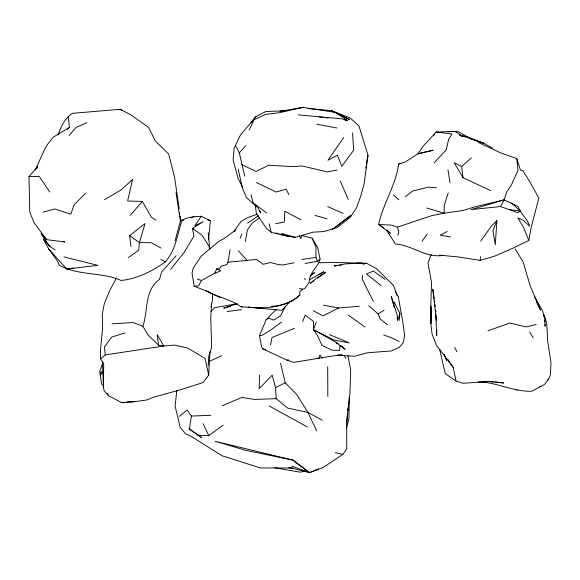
<?xml version="1.0" encoding="UTF-8"?>
<svg xmlns="http://www.w3.org/2000/svg" width="580" height="580" viewBox="0 0 580 580"><rect width="100%" height="100%" fill="white"/><g stroke="black" fill="none" stroke-linecap="round" stroke-linejoin="round"><path stroke-width="0.87" d="M305.102 263.45L317.405 261.377L315.948 257.389L315.969 247.036L312.113 238.119L301.912 235.524L300.752 238.67L299.244 235.56M209.96 351.465L208.706 375.079L203.058 382.561L180.199 389.854L153.569 397.249L146.501 400.055L134.002 401.715L121.525 402.6L108.598 395.72L104.081 390.615L103.45 387.208L103.711 363.711L100.601 358.882L100.456 350.095L102.624 327.888L102.261 314.251L104.306 303.681L109.765 290.609L116.37 278.081M436.762 329.512L436.697 335.53L435.776 314.179M349.254 397.148L348.979 418.608L346.456 428.178M259.434 375.064L259.202 388.643L272.172 375.166L275.543 387.643L276.174 398.67L287.745 408.117L307.958 412.467L322.19 420.174M340.192 345.484L339.561 350.392L332.159 350.219L321.885 345.332L317.84 336.146L313.388 329.679L313.548 321.45L305.276 315.121L302.644 321.581M431.237 308.741L430.853 323.625L432.035 333.906L436.399 345.165L453.226 367.452L456.01 381.06L462.971 383.3L488.498 381.502L493.457 381.807M431.223 305.957L430.853 323.625L430.635 310.191L431.563 282.467L427.96 263.088L431.179 254.555M211.526 303.775L210.743 318.094L211.678 347.311L208.807 356.163L208.191 365.414M496.893 220.639L495.276 244.695L492.906 230.717L496.893 220.639L491.608 225.838L480.653 241.07M208.503 239.779L210.402 220.683L201.318 216.26L194.213 216.644L186.608 218.116L181.054 220.552M288.775 467.734L291.414 467.966L309.597 472.613L322.944 467.611L342.838 454.387L346.775 448.797L346.637 423.081L347.5 413.25M347.739 410.567L347.978 407.885M348.29 404.303L348.45 402.513M399.243 320.493L399.896 313.396L394.088 302.049L394.56 303.724M346.637 423.081L349.957 392.921L350.69 369.837L347.891 355.714M176.842 390.217L175.088 406.058L180.206 427.344L185.448 433.738L191.146 436.356L221.959 455.721L260.435 467.966L293.219 468.024M439.437 255.135L458.214 256.947L480.117 260.391L480.595 256.846M307.958 108.503L331.289 110.584L350.305 118.023L359.02 126.128L367.988 155.28L364.124 183.838L360.84 195.692L356.613 207.647L350.269 217.384L337.197 227.556L323.959 231.55L312.845 232.188L295.416 237.343L288.543 236.43L271.273 232.392L266.336 228.244L256.433 213.824L255.301 205.371M189.421 428.772L188.899 428.888L201.427 437.458L189.421 428.772L191.356 416.048L187.123 410.031L179.423 416.36M362.732 275.268L362.166 278.994L373.346 301.498M492.449 148.139L483.988 143.383L467.726 137.105L459.548 134.966L462.282 136.365L455.365 131.486L436.225 132.008L423.045 146.254L417.861 153.823L433.079 150.22L417.861 153.823L405.195 162.052L398.692 163.915C395.937 185.194 383.09 203.45 378.667 224.409L390.449 233.385L386.773 230.05M257.201 214.121L247.725 217.667L241.244 221.27L233.885 231.369L224.366 238.307L218.537 241.628L201.267 256.026L193.227 268.134L192.052 273.216L194.177 286.201L198.541 285.875L201.543 280.466L214.673 273.347L216.833 268.671L219.269 269.077L221.241 266.148L226.765 264.618L227.94 262.218L230.115 249.509M365.748 168.127L366.045 166.416M366.342 164.698L367.988 155.28M480.117 260.391L494.667 256.128L513.445 247.964L528.793 240.446L530.925 228.527L538.827 198.106L529.758 181.641L522.732 170.506L520.405 170.049L516.794 158.572L499.967 152.569L478.384 142.412M245.333 241.534L247.457 229.818L252.394 222.945L259.427 217.971M270.512 345.064L271.984 337.56L294.51 328.273M208.706 375.079L205.088 358.44L187.746 348.08L174.254 345.071L163.778 346.028L158.601 345.252L147.958 334.892L142.912 326.308C148.147 310.605 144.347 290.123 159.514 279.393L161.675 271.832L176.124 255.809M210.917 306.878L212.577 299.918L212.367 293.56M101.297 371.214L100.166 375.593L102.965 371.439M175.073 240.801L180.409 220.958L176.037 192.473M399.896 313.396L397.648 320.588L397.314 315.563L391.29 296.46L393.102 303.355M448.238 192.835L444.236 205.494L444.084 213.215L432.18 215.499L397.423 227.171L392.065 225.192L378.667 224.409L383.916 227.969M397.858 235.146L398.844 232.058L397.423 227.171M528.793 240.446L523.646 227.563L517.867 217.928L523.493 220.386L529.598 226.149C527.626 218.377 520.477 214.172 518.128 206.552L504.129 199.897L471.033 209.612L500.453 206.545L504.129 199.897L506.746 191.864L511.372 185.085L517.969 170.426L516.794 158.572M37.192 168.156L37.736 166.482L29 176.588L29.776 212.005L34.09 222.778L46.654 239.67L64.786 241.954L63.06 241.577M102.493 363.849L99.76 371.323L101.478 383.706L102.363 385.214M337.923 343.345L313.388 329.679L316.31 322.132M478.536 381.915C496.748 382.263 513.416 391.819 531.751 391.261L544.446 384.482L548.723 379.001L550.442 374.731L551 362.942L547.752 341.301L546.795 324.503L545.519 318.739L543.714 315.012L543.931 316.738M240.091 238.431L241.831 234.124M342.099 354.481L293.697 362.355L286.926 360.115L262.493 348.725L261.58 346.608L259.427 335.711L266.169 319.711L276.145 309.423M312.113 238.119L317.775 247.812L320.058 259.05C317.876 267.467 308.901 273.035 309.285 282.185L304.667 288.651L302.615 289.224L299.7 291.755L299.911 294.995C292.342 302.093 281.67 305.993 271.36 306.305M58.051 134.959C61.125 126.672 64.532 118.276 72.384 113.332L120.256 109.287L130.391 114.55L148.531 127.353L155.382 141.078L168.635 153.946L174.565 177.27L179.227 208.807M35.293 169.911L44.645 149.364L47.502 144.442L53.338 137.105L69.397 127.433L68.309 116.681M249.124 130.072L254.142 119.676L265.676 114.412L279.306 112.73L302.774 107.387L335.044 112.31L349.747 119.618L331.289 110.584L334.261 112.389M285.404 306.255L280.481 315.868L273.774 320.131L268.7 318.188L266.169 319.711M433.724 135.698L434.724 134.226M201.318 216.26L194.807 225.758L203.225 221.69L192.517 228.368L193.88 236.169L184.049 252.496L170.607 269.497M343.65 137.511L327.961 160.261L337.4 155.194L341.801 166.351L353.655 150.234L352.582 132.885M55.165 249.886L49.547 246.217L43.21 238.895L48.64 248.893L57.681 261.341L59.24 265.111C78.177 276.058 101.485 271.708 121.104 280.445C137.54 278.784 152.047 271.186 165.38 261.906C175.051 250.864 177.299 235.915 181.33 222.299L180.17 216.231M422.11 241.135L427.25 234.102M234.24 231.746L235.9 229.607M251.046 122.808L255.889 116.631L265.8 111.534L284.78 110.794M69.223 135.423L76.038 127.426L86.92 122.692M255.889 116.631L240.54 134.901L234.175 148.11L233.088 160.065L238.22 178.792L242.73 187.514M130.181 215.332L142.303 201.441L151.503 217.369L156.013 220.204M244.774 176.255L239.315 152.859L245.942 145.544M434.043 162.915L446.209 149.807L448.688 139.135L451.987 134.031L436.225 132.008M289.565 302.086L281.923 310.293L248.356 307.19C266.06 308.886 286.165 307.632 299.911 294.995M85.601 193.14L74.109 204.863L70.782 214.165L54.904 208.967L43.123 212.186M67.505 129.347L69.397 127.433M211.004 311.344L214.832 307.668L236.198 303.833M547.447 380.219L548.723 379.001M247.588 223.177L258.426 215.731M490.738 190.653L463.007 177.697L461.665 166.532L471.388 157.811M311.779 274.949L314.462 272.6L310.286 275.884M317.405 261.377L320.058 259.05M100.601 358.882L105.226 354.924L163.778 346.028L157.115 334.617L158.601 345.252M130.942 246.601L129.652 235.69L145.051 223.554L139.425 242.563L138.721 250.154L128.47 257.542M405.405 196.721L412.735 190.958L428.598 187.115L436.501 187.753M281.59 322.074L270.236 330.346L262.145 335.276L259.427 335.711M198.005 435.225L208.793 435.595L223.097 425.212M313.932 280.698L310.329 283.294L316.201 278.494L325.46 272.411L317.536 278.11M319.283 274.659L323.712 271.723L309.669 279.683M368.699 305.667L378.225 314.005L384.163 310.133M511.509 203.022L520.347 211.069L517.78 212.686L500.453 206.545M104.523 199.68L120.908 190.059L132.588 179.401L127.629 200.999L142.303 201.441M447.151 231.493L440.14 235.175L450.616 236.981M359.252 306.291L338.756 307.965L322.973 315.875L313.207 310.692M275.543 387.643L285.237 382.8L296.815 394.668L307.958 412.467L316.745 430.94M209.409 361.34L221.712 355.642M222.089 405.797L242.005 397.423L254.489 399.424L276.174 398.67M318.493 468.923L309.597 472.613L291.805 466.088M214.673 273.347L220.915 270.787L216.833 268.671M488.012 330.796L509.813 323.046L526.19 326.888L536.181 324.466M118.596 109.866L120.256 109.287L121.641 110.439M237.321 303.681L223.692 308.125L230.586 306.327M181.264 220.77L183.853 219.943M190.762 217.746L194.213 216.644M125.034 332.927L111.606 337.074L104.444 346.978L105.226 354.924M362.942 264.284L366.567 263.276L376.232 268.482L393.697 285.672L397.177 295.771M539.342 386.751L541.053 386.316M220.067 297.475L206.067 290.834C217.282 297.424 230.506 298.932 241.062 306.885L242.469 306.552M504.129 199.897L475.31 206.698L463.579 210.351L444.084 213.215L426.858 208.046M275.681 223.699L284.258 222.046L284.831 211.25L301.049 219.842M337.089 170.034L327.367 171.897L302.137 165.989L292.74 166.619L268.605 165.249L256.063 171.448L241.773 164.59M293.98 262.827L282.649 264.995L278.777 264.69L270.592 262.508L263.117 264.313L256.65 259.449L227.94 262.218M302.774 107.387L279.937 111.382L285.193 110.845M305.363 471.228L300.106 472.149L274.637 467.748M398.692 163.915L401.244 163.487M301.933 259.507L315.948 257.389M48.64 248.893L66.729 269.026L73.631 268.119M227.171 311.547L241.447 309.691M66.729 269.026L97.897 265.379L64.017 256.918M337.654 265.575L334.145 265.974L345.535 263.885L357.853 263.262L355.221 263.567M339.416 265.372L341.171 265.169M121.525 402.6L124.664 402.252M286.926 360.115L288.673 359.933M443.127 255.36C426.003 258.346 412.112 245.021 395.444 244.057L386.628 230.224M112.005 323.814L133.226 322.531L142.912 326.308M482.161 381.763L488.498 381.502L503.686 382.981L495.117 381.908M127.027 401.998L134.002 401.715M191.356 416.048L210.83 415.302M357.7 263.03L361.275 262.899L362.848 263.537M319.13 262.755L334.254 262.45L366.567 263.276M316.397 358.346L318.986 358.317L319.979 354.996L322.009 357.976M29 176.588L39.397 176.559L49.684 191.987M241.062 306.885L262.073 307.994M337.371 355.228L354.547 356.25L367.481 352.763L391.333 350.965L399.453 347.21L403.194 342.664L404.615 335.508L403.129 323.959L398.264 296.547L395.111 291.588M298.207 114.876L341.519 118.784L347.478 120.357L335.044 112.31M319.261 116.964L323.669 117.493M325.431 117.711L328.077 118.03M344.832 120.046L347.478 120.357M508.82 209.503L520.347 211.069M323.415 305.196L338.756 307.965M316.832 124.25L336.9 127.999M299.244 288.564L302.615 289.224M335.196 452.704L342.838 454.387M275.739 232.957L278.298 233.646M280.01 234.11L288.543 236.43M281.641 233.45L295.416 237.343M315.092 215.412L327.055 218.798M262.493 348.725L265.857 349.696M207.807 219.893L210.402 220.683M449.638 131.935L447.985 131.435L458.222 131.696L470.025 138.272M197.331 279.038L201.543 280.466M459.548 134.966L466.291 137.286M468.821 138.156L483.988 143.383L470.815 138.707M383.612 334.935L392.08 338.038L399.156 341.446M194.177 286.201L208.873 292.037M329.389 334.595L349.211 342.845L334.211 340.126L313.388 329.679M515.417 389.383L517.055 390.086M327.758 206.632L343.113 213.382M338.154 343.664L336.016 342.664L345.173 349.312L341.511 345.825M256.375 182.519L276.174 192.031L286.114 189.16L289.007 194.779M461.665 166.532L454.125 162.704L463.007 177.697M269.359 406.058L307.371 426.945M161.102 248.138L151.547 242.766L139.425 242.563L129.652 235.69M160.725 259.216L165.38 261.906M456.01 381.06L445.23 373.513L439.596 349.247M348.246 315.07L365.125 327.084M385.098 279.415L373.469 271.056L366.444 273.963L381.016 285.577M266.64 212.925L253.192 202.92L251.01 194.575M387.628 324.873L380.226 319.087L378.225 314.005M393.545 195.025L398.902 199.737M46.654 239.67L41.006 233.696L49.547 246.217M238.445 250.879L246.899 260.101M193.676 229.731L192.517 228.368L201.876 235.081L208.524 245.434L209.837 248.863L208.198 232.899M304.493 278.451L305.326 279.603M447.789 359.288L449.768 362.254M450.754 363.74L453.226 367.452M529.692 332.05L533.1 337.596M515.156 248.885L523.102 261.892L530.171 285.795L540.553 310.169L536.217 301.353M534.557 297.069L542.155 309.909L544.75 317.869L545.127 326.228L544.91 324.503M107.264 393.465L108.598 395.72M344.121 355.446L345.839 358.483M454.684 347.427L456.982 351.813M235.806 145.971L239.315 152.859M203.058 423.603L208.793 435.595M443.78 354.206L446.651 360.383L444.28 354.539M340.214 180.989L348.275 199.404M259.746 210.576L260.674 213.012L257.911 207.756L246.543 197.679L242.346 187.993L238.228 169.266M393.559 305.08L394.24 307.661M396.966 318.007L397.416 319.725M269.113 223.815L271.273 232.392M280.575 363.399L285.237 382.8M179.503 212.758L179.836 214.491M447.963 169.788L450.022 182.62M434.166 298.707L432.782 289.108L436.414 319.971M434.42 300.454L434.674 302.195M435.051 304.812L435.304 306.559M544.366 320.189L544.584 321.914M436.059 316.724L436.443 320.117M435.754 310.068L435.892 311.859M436.254 316.339L436.472 319.022M102.435 361.405L103.45 387.208M327.7 366.792L327.838 396.445M350.798 215.441L332.615 229.216L350.798 215.441M293.226 460.194L245.71 450.326L215.093 441.271L293.226 460.194L309.597 472.613L295.655 462.528L293.226 460.194"/></g></svg>
